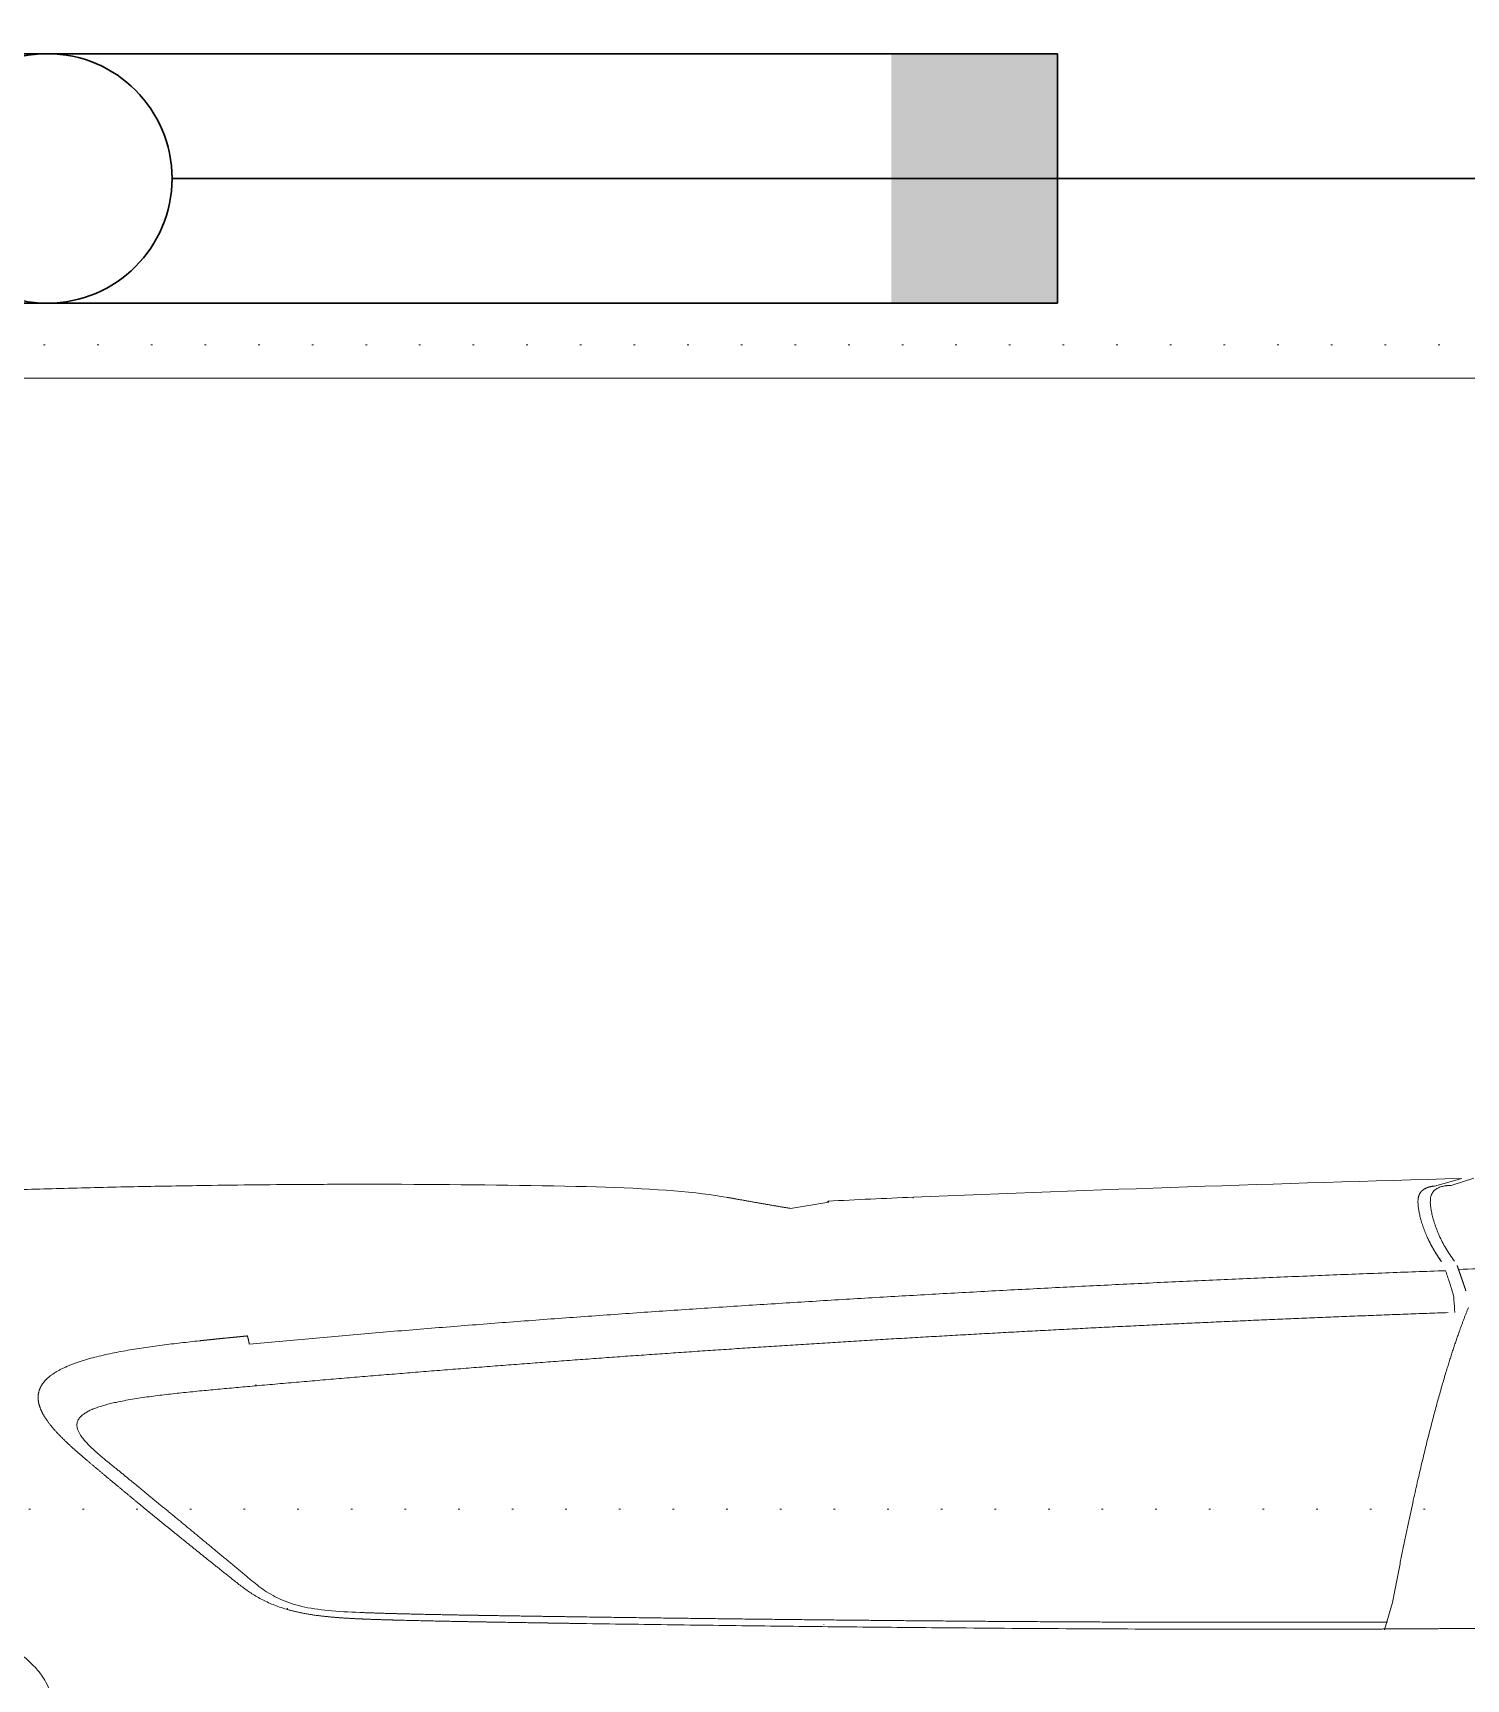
# Model space of a CAD drawing. Extents: x -2012 to 34975, y -1043 to 8321.
# Drawn here: x 31358 to 31444.2, y 1339.3 to 1438.3 of the extents above; entities that cross this region are included whole.
import ezdxf
from ezdxf.xclip import XClip

# ---------------------------------------------------------------- set-up
doc = ezdxf.new("R2010")
doc.units = 0
doc.header["$LTSCALE"] = 25
doc.header["$XCLIPFRAME"] = 0
doc.linetypes.add('DOT2', pattern=[0.125, 0, -0.125])
doc.layers.get('0').update_dxf_attribs({"color": 9, "lineweight": 9})
for name, color, linetype, lineweight in [('04', 9, 'Continuous', 9), ('06D', 9, 'Continuous', 9), ('20', 9, 'DOT2', 9), ('E-2x36 W SIVAÜSTÜ FLUORESAN ARMATÜR (ETANŞ)', 7, 'Continuous', 30), ('E-KABLO', 7, 'Continuous', 30)]:
    doc.layers.add(name, color=color, linetype=linetype, lineweight=lineweight)

# ---------------------------------------------------------------- blocks, each defined once
blk = doc.blocks.new('p-araba-polo')
at = {"extrusion": (0, 0, -1)}
for p, q in [((2.50809, 0.81267), (2.4946, 0.81709)), ((2.51817, 0.81232), (2.50165, 0.8169)), ((2.88231, 0.80267), (2.90539, 0.7989)), ((2.50602, 0.73537), (2.50602, 0.73537)), ((2.50986, 0.73627), (2.50986, 0.73627)), ((2.51056, 0.73625), (2.51056, 0.73625)), ((3.2268, 0.69294), (3.22674, 0.69224)), ((3.23229, 0.56933), (3.23229, 0.56934)), ((2.54337, 0.56198), (2.54826, 0.54543)), ((2.55622, 0.55022), (2.54647, 0.55022))]:
    blk.add_line(p, q, dxfattribs=at)
at = {"flags": 128}
blk.add_lwpolyline([(2.93686, 0.80435), (2.94131, 0.80514), (2.94433, 0.80568)], dxfattribs=at)
for points, degree in [([(2.50165, 0.8169), (2.61166, 0.81392), (2.72165, 0.81015), (2.83161, 0.80563)], 3), ([(2.50809, 0.81267), (2.50878, 0.81268), (2.50947, 0.81267), (2.51014, 0.81264), (2.5108, 0.81258), (2.51145, 0.81249)], 5), ([(2.51145, 0.81249), (2.51151, 0.81249), (2.51157, 0.81248), (2.51162, 0.81247), (2.51168, 0.81246)], 4), ([(2.51145, 0.81249), (2.51151, 0.81249), (2.51157, 0.81248), (2.51162, 0.81247), (2.51168, 0.81246)], 4), ([(2.51817, 0.81232), (2.51841, 0.8123), (2.51866, 0.81228), (2.5189, 0.81226)], 3), ([(2.52777, 0.79873), (2.52851, 0.8037), (2.52827, 0.80698), (2.5272, 0.80874), (2.52559, 0.81037), (2.52356, 0.81129), (2.52131, 0.81195), (2.5189, 0.81226)], 7), ([(3.03441, 0.81213), (3.07002, 0.81292), (3.10765, 0.81329), (3.14649, 0.81341)], 3), ([(2.83161, 0.80563), (2.83161, 0.80564), (2.8316, 0.80558), (2.8316, 0.80545), (2.83161, 0.80525), (2.83161, 0.80504)], 5), ([(2.83161, 0.80504), (2.83161, 0.80525), (2.8316, 0.80545), (2.8316, 0.80557), (2.83161, 0.80563), (2.83161, 0.80563)], 5), ([(2.83161, 0.80563), (2.84869, 0.80493), (2.86578, 0.80422), (2.88285, 0.8032)], 3), ([(2.88231, 0.80267), (2.88267, 0.80282), (2.88291, 0.80297), (2.883, 0.80312), (2.88299, 0.80321), (2.8829, 0.80323), (2.88271, 0.80319)], 6), ([(2.943, 0.80545), (2.93504, 0.80403), (2.92729, 0.80264), (2.91976, 0.80131), (2.91247, 0.80006), (2.90539, 0.7989)], 5), ([(2.943, 0.80545), (2.94289, 0.80543), (2.94278, 0.80541), (2.94266, 0.80538)], 3), ([(2.94276, 0.8054), (2.94279, 0.80541), (2.94282, 0.80541), (2.94285, 0.80542), (2.94288, 0.80543), (2.94291, 0.80543), (2.94294, 0.80544), (2.94297, 0.80544), (2.943, 0.80545)], 8), ([(2.9434, 0.80552), (2.94326, 0.80549), (2.94313, 0.80547), (2.943, 0.80545)], 3), ([(2.943, 0.80545), (2.94307, 0.80546), (2.94314, 0.80547), (2.94321, 0.80548), (2.94327, 0.8055), (2.94334, 0.80551)], 5), ([(2.94329, 0.8055), (2.94323, 0.80549), (2.94318, 0.80548), (2.94312, 0.80547), (2.94306, 0.80546), (2.943, 0.80545)], 5), ([(2.90539, 0.7989), (2.90623, 0.79904), (2.90705, 0.79917), (2.90779, 0.7993)], 3), ([(2.50376, 0.76226), (2.32101, 0.76703), (2.13825, 0.77049), (1.95546, 0.77264), (1.77268, 0.77321), (1.58992, 0.77228), (1.40718, 0.76982)], 6), ([(2.51402, 0.76689), (2.51548, 0.76896), (2.51685, 0.77102), (2.51813, 0.77308), (2.51931, 0.77512), (2.5204, 0.77716), (2.5214, 0.77917), (2.52231, 0.78115)], 7), ([(2.49926, 0.74928), (2.50018, 0.752), (2.50109, 0.75467), (2.50201, 0.75729), (2.50291, 0.75987), (2.5038, 0.76239)], 5), ([(2.5038, 0.76239), (2.50379, 0.76235), (2.50377, 0.76231), (2.50376, 0.76226)], 3), ([(2.50459, 0.76465), (2.50443, 0.7642), (2.50427, 0.76373), (2.50412, 0.7633), (2.50396, 0.76284), (2.5038, 0.76239)], 5), ([(2.50459, 0.76465), (2.50433, 0.7639), (2.50406, 0.76314), (2.5038, 0.76239)], 3), ([(2.51152, 0.76147), (2.65575, 0.75627), (2.79987, 0.74952), (2.94373, 0.74073), (3.08764, 0.73084), (3.23082, 0.71726)], 5), ([(2.50593, 0.73641), (2.5061, 0.73891), (2.50628, 0.7414), (2.50645, 0.74389)], 3), ([(2.50645, 0.74389), (2.50628, 0.7414), (2.5061, 0.73891), (2.50593, 0.73641)], 3), ([(2.54337, 0.56198), (2.53423, 0.61082), (2.52491, 0.65339), (2.51564, 0.68921), (2.50653, 0.71791), (2.49778, 0.73926)], 5), ([(2.50986, 0.73627), (2.61246, 0.73261), (2.71501, 0.72811), (2.8175, 0.72275), (2.91989, 0.71652), (3.0222, 0.70939), (3.12438, 0.70132), (3.22643, 0.69227)], 7), ([(3.16083, 0.72356), (3.16083, 0.72356), (3.16083, 0.72356), (3.16083, 0.72356)], 3), ([(3.16083, 0.72356), (3.16083, 0.72356), (3.16083, 0.72356), (3.16083, 0.72356)], 3), ([(3.23082, 0.71726), (3.23109, 0.71865), (3.23136, 0.72003), (3.23144, 0.72049), (3.23153, 0.72076), (3.23177, 0.72149), (3.23202, 0.72222)], 6), ([(3.23202, 0.72222), (3.23177, 0.72149), (3.23153, 0.72076), (3.23144, 0.72049), (3.23136, 0.72003), (3.23109, 0.71865), (3.23082, 0.71726)], 6), ([(3.23249, 0.72218), (3.23239, 0.72219), (3.2323, 0.7222), (3.23221, 0.72221), (3.23211, 0.72222), (3.23202, 0.72222)], 5), ([(3.23202, 0.72222), (3.23218, 0.72221), (3.23233, 0.72219), (3.23249, 0.72218)], 3), ([(3.23249, 0.72218), (3.23849, 0.72158), (3.24449, 0.72099), (3.25049, 0.72039)], 3), ([(3.25049, 0.72039), (3.24689, 0.72075), (3.24329, 0.72112), (3.23968, 0.72147), (3.23609, 0.72183), (3.23249, 0.72218)], 5), ([(3.26083, 0.71931), (3.25876, 0.71953), (3.2567, 0.71975), (3.25463, 0.71997), (3.25256, 0.72018), (3.25049, 0.72039)], 5), ([(3.25049, 0.72039), (3.25393, 0.72003), (3.25738, 0.71967), (3.26083, 0.71931)], 3), ([(3.3555, 0.69289), (3.35299, 0.69677), (3.34865, 0.70052), (3.34206, 0.70382), (3.33447, 0.70651), (3.3262, 0.70878)], 5), ([(3.22674, 0.69224), (3.22676, 0.69248), (3.22678, 0.69271), (3.2268, 0.69294)], 3), ([(3.35508, 0.67566), (3.35688, 0.67903), (3.35805, 0.68247), (3.35847, 0.68594), (3.35771, 0.68948), (3.3555, 0.69289)], 5), ([(3.33117, 0.64976), (3.33711, 0.65482), (3.3427, 0.6599), (3.34784, 0.66502), (3.35222, 0.67029), (3.35508, 0.67566)], 5), ([(3.23026, 0.57587), (3.2483, 0.59086), (3.26559, 0.60524), (3.28223, 0.619), (3.29828, 0.63216), (3.31352, 0.64458)], 5), ([(3.24104, 0.57601), (3.25529, 0.58736), (3.26891, 0.59826), (3.28203, 0.60892), (3.29487, 0.61936), (3.30732, 0.62966), (3.31946, 0.63978), (3.33117, 0.64976)], 7), ([(3.16183, 0.55586), (3.1389, 0.555), (3.11013, 0.55446), (3.0826, 0.55406), (3.05939, 0.5537), (3.03371, 0.55334)], 5), ([(3.16366, 0.55208), (3.17115, 0.55241), (3.17872, 0.55283), (3.18628, 0.55347), (3.19399, 0.55435), (3.20158, 0.55585), (3.20854, 0.55791)], 6), ([(3.20777, 0.55845), (3.20791, 0.55837), (3.20805, 0.55828), (3.20817, 0.55818), (3.2083, 0.55809), (3.20842, 0.55799), (3.20854, 0.55791)], 6), ([(2.37708, 0.54798), (2.40453, 0.54748), (2.43198, 0.54705), (2.45944, 0.5467), (2.48688, 0.54642), (2.51433, 0.54621), (2.54177, 0.54606)], 6), ([(2.54177, 0.54606), (2.55177, 0.54601), (2.56177, 0.54597), (2.57177, 0.54594), (2.58176, 0.54591), (2.59176, 0.54589)], 5), ([(3.03371, 0.55334), (2.9385, 0.55199), (2.84311, 0.55092), (2.74759, 0.55008), (2.65194, 0.54975), (2.55622, 0.55022)], 5), ([(2.59146, 0.54589), (2.59146, 0.54589), (2.59146, 0.54589), (2.59146, 0.54589)], 3), ([(2.59146, 0.54588), (2.59146, 0.54589), (2.59146, 0.54589), (2.59146, 0.54588)], 3), ([(2.88536, 0.54889), (2.88536, 0.54887), (2.88536, 0.54885), (2.88536, 0.54882), (2.88536, 0.5488), (2.88536, 0.54878), (2.88536, 0.54875)], 6), ([(2.88536, 0.54875), (2.88536, 0.54878), (2.88536, 0.5488), (2.88536, 0.54882), (2.88536, 0.54885), (2.88536, 0.54887), (2.88536, 0.54889)], 6), ([(3.03488, 0.54938), (3.05241, 0.54965), (3.06991, 0.54991), (3.08734, 0.55022), (3.10486, 0.55049), (3.12232, 0.55087), (3.13974, 0.55131)], 6), ([(3.13974, 0.55131), (3.1445, 0.55143), (3.14926, 0.55156), (3.15411, 0.5517), (3.15889, 0.55187), (3.16366, 0.55208)], 5)]:
    blk.add_open_spline(points, degree=degree)
for points, degree, knots in [([(2.52034, 0.79899), (2.52045, 0.79983), (2.52067, 0.80152), (2.5207, 0.80355), (2.52054, 0.80528), (2.52019, 0.80673), (2.51966, 0.80794), (2.51899, 0.80895), (2.51818, 0.80981), (2.51726, 0.81053), (2.51624, 0.81112), (2.51514, 0.81161), (2.51397, 0.812), (2.51274, 0.8123), (2.51188, 0.81243), (2.51145, 0.81249)], 3, [0, 0, 0, 0, 0.076921, 0.153841, 0.230758, 0.307684, 0.38461, 0.461531, 0.538451, 0.615377, 0.692305, 0.769227, 0.846147, 0.923076, 1, 1, 1, 1]), ([(2.94469, 0.80574), (2.94796, 0.80631), (2.97136, 0.80985), (3.00154, 0.81142), (3.03434, 0.81213)], 3, [0, 0, 0, 0, 0.131477, 1, 1, 1, 1]), ([(3.46, 0.80613), (3.45664, 0.80633), (3.44993, 0.80673), (3.43619, 0.80747), (3.41286, 0.80859), (3.37959, 0.80987), (3.33903, 0.81109), (3.29835, 0.81202), (3.26029, 0.81268), (3.22604, 0.8131), (3.19302, 0.81337), (3.16556, 0.81346), (3.14867, 0.81342), (3.14351, 0.8134)], 3, [0, 0, 0, 0, 0.03531, 0.070597, 0.141114, 0.269195, 0.390859, 0.518959, 0.640794, 0.737038, 0.833171, 0.948447, 1, 1, 1, 1]), ([(2.51902, 0.80886), (2.51902, 0.80886), (2.51902, 0.80886), (2.51902, 0.80886), (2.51902, 0.80886), (2.51902, 0.80886), (2.51902, 0.80886), (2.51902, 0.80886), (2.51902, 0.80886), (2.51902, 0.80886), (2.51902, 0.80886)], 5, [0, 0, 0, 0, 0, 0, 1, 1, 1, 1, 1, 1.000001, 1.000001, 1.000001, 1.000001, 1.000001, 1.000001]), ([(2.88231, 0.80267), (2.8825, 0.80277), (2.88287, 0.80295), (2.88297, 0.80315), (2.88287, 0.80322), (2.88271, 0.80319), (2.88261, 0.80317)], 3, [0, 0, 0, 0, 0.249685, 0.499599, 0.749749, 1, 1, 1, 1]), ([(2.50613, 0.76721), (2.50708, 0.7685), (2.509, 0.7711), (2.51143, 0.77498), (2.51356, 0.77882), (2.51537, 0.78261), (2.5169, 0.7863), (2.51815, 0.78986), (2.51914, 0.79321), (2.51989, 0.79632), (2.52019, 0.7981), (2.52034, 0.79899)], 3, [0, 0, 0, 0, 0.111111, 0.222222, 0.333334, 0.444446, 0.555558, 0.666671, 0.77778, 0.888892, 1, 1, 1, 1]), ([(2.52777, 0.79873), (2.52764, 0.79794), (2.52738, 0.79638), (2.52676, 0.79367), (2.52597, 0.79076), (2.52496, 0.78768), (2.52377, 0.78447), (2.5228, 0.78226), (2.52231, 0.78115)], 3, [0, 0, 0, 0, 0.166664, 0.333329, 0.499996, 0.666663, 0.833332, 1, 1, 1, 1]), ([(2.52231, 0.78115), (2.52176, 0.77999), (2.52065, 0.77766), (2.51869, 0.7741), (2.5165, 0.77051), (2.51485, 0.76809), (2.51402, 0.76689)], 3, [0, 0, 0, 0, 0.250011, 0.500014, 0.750025, 1, 1, 1, 1]), ([(2.51152, 0.76147), (2.51114, 0.76034), (2.51039, 0.75809), (2.50932, 0.75487), (2.50841, 0.75207), (2.50765, 0.74969), (2.50722, 0.74821), (2.50701, 0.74745)], 3, [0, 0, 0, 0, 0.25, 0.500004, 0.695088, 0.845111, 1, 1, 1, 1]), ([(2.507, 0.74745), (2.50691, 0.74711), (2.50672, 0.74643), (2.50654, 0.74518), (2.50648, 0.74433), (2.50645, 0.74389)], 3, [0, 0, 0, 0, 0.338909, 0.661562, 1, 1, 1, 1]), ([(2.92929, 0.7407), (2.92929, 0.7407), (2.92929, 0.7407), (2.92929, 0.7407), (2.92929, 0.7407), (2.92929, 0.7407), (2.92929, 0.7407)], 3, [0, 0, 0, 0, 1, 1, 1, 1, 1, 1, 1]), ([(2.95274, 0.73918), (2.95274, 0.73918), (2.95274, 0.73918), (2.95274, 0.73918), (2.95274, 0.73918), (2.95274, 0.73918), (2.95274, 0.73918)], 3, [0, 0, 0, 0, 1, 1, 1, 1, 1, 1, 1]), ([(2.95274, 0.73918), (2.95274, 0.73918), (2.95274, 0.73918), (2.95274, 0.73918), (2.95274, 0.73918), (2.95274, 0.73918), (2.95274, 0.73918)], 3, [0, 0, 0, 0, 1, 1, 1, 1, 1, 1, 1]), ([(3.26083, 0.71931), (3.26458, 0.7189), (3.27207, 0.71808), (3.28326, 0.71671), (3.29438, 0.71518), (3.30534, 0.7134), (3.31608, 0.71135), (3.32284, 0.70964), (3.3262, 0.70878)], 3, [0, 0, 0, 0, 0.1667, 0.333452, 0.500295, 0.667229, 0.833987, 1, 1, 1, 1]), ([(3.27029, 0.68817), (3.26665, 0.68854), (3.25936, 0.68927), (3.24839, 0.69029), (3.23741, 0.6913), (3.23009, 0.69195), (3.22643, 0.69227)], 3, [0, 0, 0, 0, 0.249999, 0.5, 0.749999, 1, 1, 1, 1]), ([(3.31094, 0.6823), (3.30935, 0.68264), (3.30617, 0.6833), (3.30122, 0.68418), (3.29618, 0.68498), (3.29108, 0.68572), (3.28593, 0.68639), (3.28074, 0.68702), (3.27553, 0.68761), (3.27204, 0.68798), (3.27029, 0.68817)], 3, [0, 0, 0, 0, 0.124983, 0.249975, 0.374973, 0.499975, 0.624979, 0.749985, 0.874992, 1, 1, 1, 1]), ([(3.33014, 0.67547), (3.32952, 0.67587), (3.32827, 0.67667), (3.32595, 0.67779), (3.32337, 0.67884), (3.32053, 0.67981), (3.31748, 0.68071), (3.31429, 0.68155), (3.31206, 0.68205), (3.31094, 0.6823)], 3, [0, 0, 0, 0, 0.142893, 0.285782, 0.428638, 0.571491, 0.714341, 0.857166, 1, 1, 1, 1]), ([(3.33408, 0.66614), (3.33424, 0.66677), (3.33456, 0.66803), (3.33445, 0.66993), (3.33376, 0.67182), (3.33243, 0.67369), (3.3309, 0.67487), (3.33014, 0.67547)], 3, [0, 0, 0, 0, 0.200067, 0.400113, 0.600121, 0.800083, 1, 1, 1, 1]), ([(3.32728, 0.65652), (3.3288, 0.6581), (3.33185, 0.66127), (3.33334, 0.66451), (3.33408, 0.66614)], 3, [0, 0, 0, 0, 0.500141, 1, 1, 1, 1]), ([(3.31352, 0.64458), (3.31599, 0.64658), (3.32093, 0.65057), (3.32516, 0.65454), (3.32728, 0.65652)], 3, [0, 0, 0, 0, 0.500033, 1, 1, 1, 1]), ([(3.16183, 0.55586), (3.16832, 0.55613), (3.1805, 0.55663), (3.19748, 0.55877), (3.2114, 0.56308), (3.22201, 0.5691), (3.22751, 0.57362), (3.23026, 0.57587)], 3, [0, 0, 0, 0, 0.229948, 0.430851, 0.618309, 0.809628, 1, 1, 1, 1]), ([(3.24104, 0.57601), (3.23927, 0.5746), (3.23575, 0.5718), (3.23008, 0.56771), (3.22377, 0.56393), (3.21667, 0.56055), (3.21124, 0.55879), (3.20853, 0.55791)], 3, [0, 0, 0, 0, 0.202487, 0.403363, 0.602843, 0.801427, 1, 1, 1, 1]), ([(3.03371, 0.55334), (3.04419, 0.55349), (3.0654, 0.55379), (3.09768, 0.55431), (3.12994, 0.55487), (3.1514, 0.55554), (3.16183, 0.55586)], 3, [0, 0, 0, 0, 0.244881, 0.495799, 0.755099, 1, 1, 1, 1]), ([(2.59176, 0.54588), (2.58343, 0.5459), (2.56677, 0.54594), (2.5501, 0.54602), (2.54177, 0.54606)], 3, [0, 0, 0, 0, 0.499895, 1, 1, 1, 1]), ([(3.03488, 0.54938), (3.01646, 0.54911), (2.97963, 0.54858), (2.92432, 0.54788), (2.86898, 0.54726), (2.80746, 0.54667), (2.73973, 0.54618), (2.66578, 0.54585), (2.61644, 0.54587), (2.59176, 0.54588)], 3, [0, 0, 0, 0, 0.125016, 0.250021, 0.375012, 0.500001, 0.666615, 0.833283, 1, 1, 1, 1]), ([(3.13974, 0.55131), (3.13102, 0.5511), (3.11357, 0.55069), (3.08735, 0.55021), (3.06112, 0.54978), (3.04363, 0.54951), (3.03488, 0.54938)], 3, [0, 0, 0, 0, 0.249999, 0.499999, 0.75, 1, 1, 1, 1]), ([(3.16366, 0.55208), (3.16167, 0.552), (3.1577, 0.55183), (3.15172, 0.55164), (3.14673, 0.55149), (3.14333, 0.5514), (3.1417, 0.55136), (3.14088, 0.55134), (3.14028, 0.55133), (3.13992, 0.55132), (3.13974, 0.55131)], 3, [0, 0, 0, 0, 0.249862, 0.499819, 0.749912, 0.875014, 0.92503, 0.955027, 0.977518, 1, 1, 1, 1]), ([(3.35723, 0.52018), (3.35771, 0.52077), (3.3587, 0.52197), (3.36078, 0.52424), (3.36354, 0.52694), (3.36698, 0.52992), (3.37053, 0.53274), (3.37415, 0.53541), (3.37904, 0.53884), (3.38278, 0.54125), (3.38527, 0.54286)], 3, [0, 0, 0, 0, 0.060335, 0.124578, 0.249278, 0.374233, 0.499321, 0.624409, 0.749543, 1, 1, 1, 1]), ([(3.34834, 0.4967), (3.34845, 0.49788), (3.34866, 0.50021), (3.34946, 0.50468), (3.35101, 0.5099), (3.35327, 0.51447), (3.35542, 0.51783), (3.35661, 0.51938), (3.35723, 0.52018)], 3, [0, 0, 0, 0, 0.125989, 0.249779, 0.499456, 0.749332, 0.870647, 1, 1, 1, 1])]:
    blk.add_open_spline(points, degree=degree, knots=knots)
blk = doc.blocks.new('catikatirevizepergole-krt')
blk.add_lwpolyline([(-30, 630), (-30, 560), (-800, 560), (-800, 630)], close=True)
blk = doc.blocks.new('1 50 2x36 W SIVAÜSTÜ FLUORESAN ARMATÜR (ETANŞ)')
at = {"layer": 'E-2x36 W SIVAÜSTÜ FLUORESAN ARMATÜR (ETANŞ)', "color": 4}
for p, q in [((-60.75, 7.5), (60.75, 7.5)), ((-60.75, 7.5), (-60.75, -7.5)), ((60.75, 7.5), (60.75, -7.5)), ((-7.5, 0), (-60.75, 0)), ((7.5, 0), (60.75, 0)), ((-60.75, -7.5), (60.75, -7.5))]:
    blk.add_line(p, q, dxfattribs=at)
blk.add_circle((0, 0), 7.5, dxfattribs=at)
for points in [[(-50.75, 7.5), (-50.75, -7.5), (-60.75, 7.5), (-60.75, -7.5)], [(50.75, 7.5), (50.75, -7.5), (60.75, 7.5), (60.75, -7.5)]]:
    blk.add_solid(points, dxfattribs=at)

msp = doc.modelspace()

# ---------------------------------------------------------------- linework, layer by layer
at = {"layer": '06D'}
for points in [[(31733.838, 1417.5), (31733.838, 1667.5), (31233.838, 1667.5), (31233.838, 1417.5)], [(31733.838, 1167.5), (31733.838, 1417.5), (31233.838, 1417.5), (31233.838, 1167.5)]]:
    msp.add_lwpolyline(points, close=True, dxfattribs=at)
at = {"layer": 'E-KABLO', "color": 6}
msp.add_line((31419.6, 1429.505), (31467.368, 1429.505), dxfattribs=at)

# ---------------------------------------------------------------- block references
at = {"layer": '04'}
ref = msp.add_blockref('p-araba-polo', (31694.08, 1287.687), dxfattribs=dict(at, xscale=-100, yscale=100, zscale=100))
XClip(ref).set_block_clipping_path([(-0.0924763951, -0.9835002962), (4.0650970395, 0.9845199444)])
at = {"layer": '20'}
msp.add_blockref('catikatirevizepergole-krt', (31581.35, 789.503), dxfattribs=at)
at = {"layer": 'E-2x36 W SIVAÜSTÜ FLUORESAN ARMATÜR (ETANŞ)', "color": 6}
msp.add_blockref('1 50 2x36 W SIVAÜSTÜ FLUORESAN ARMATÜR (ETANŞ)', (31358.85, 1429.505), dxfattribs=at)

doc.saveas('drawing.dxf')
